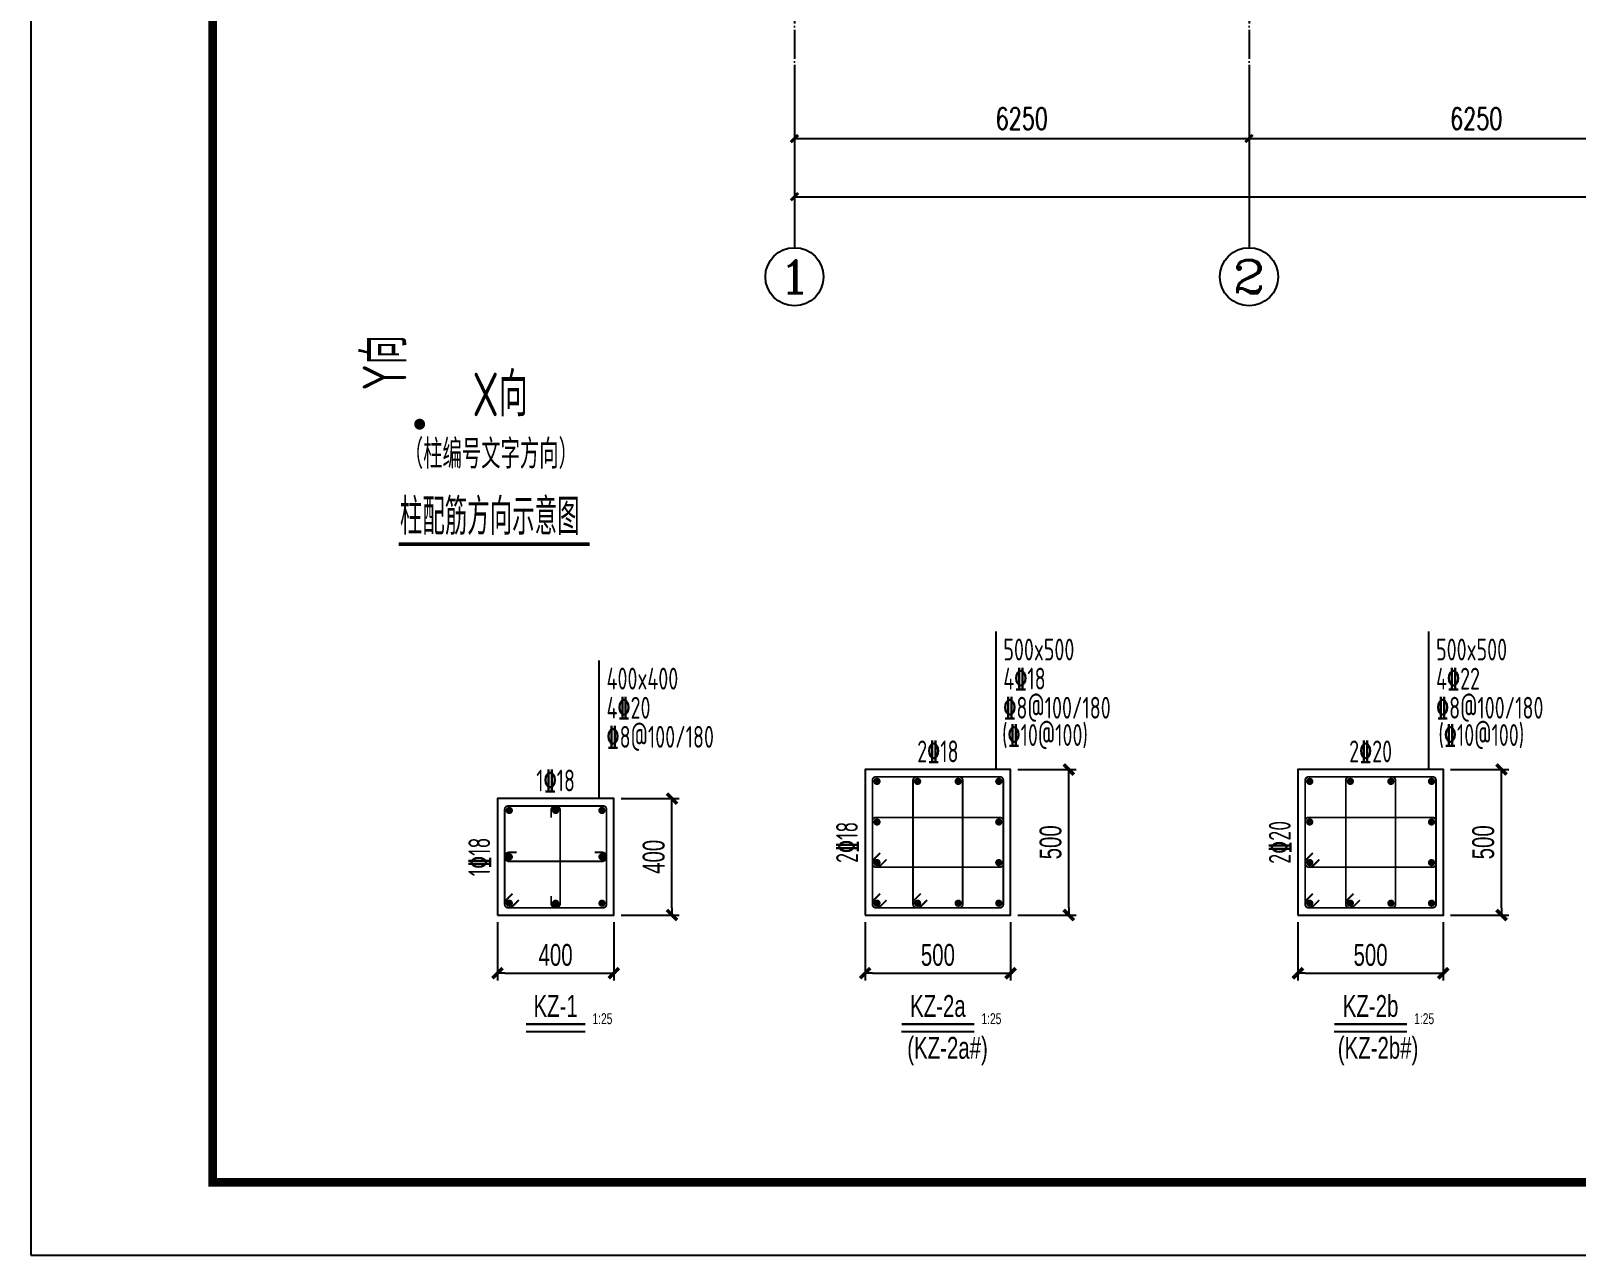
# Model space of a CAD drawing. Extents: x -441005 to 725361, y -182459 to 319313.
# Drawn here: x -40300 to -19052, y -86950 to -70120 of the extents above; entities that cross this region are included whole.
import ezdxf
from ezdxf.enums import TextEntityAlignment as Align

# ---------------------------------------------------------------- set-up
doc = ezdxf.new("R2010")
doc.units = 0
doc.header["$LTSCALE"] = 100
doc.linetypes.add('DOTE', pattern=[2.42, 2, -0.2, 0.02, -0.2])
doc.layers.get('0').update_dxf_attribs({"linetype": 'CONTINUOUS'})
doc.layers.get('Defpoints').update_dxf_attribs({"linetype": 'CONTINUOUS'})
for name, color, linetype in [('AXIS', 3, 'CONTINUOUS'), ('AXIS_TEXT', 7, 'CONTINUOUS'), ('DOTE', 8, 'DOTE'), ('D大样&索引', 7, 'CONTINUOUS'), ('link', 6, 'CONTINUOUS'), ('outline', 7, 'CONTINUOUS'), ('REIN', 1, 'CONTINUOUS'), ('z-计算配筋', 7, 'CONTINUOUS'), ('z-详图标注', 3, 'CONTINUOUS'), ('图框', 7, 'CONTINUOUS')]:
    doc.layers.add(name, color=color, linetype=linetype)
doc.styles.add('_TCH_AXIS', font='COMPLEX', dxfattribs={"bigfont": 'GBCBIG'})
doc.styles.add('_TCH_DIM_T3', font='simplex_.ttf', dxfattribs={"width": 0.705882, "bigfont": 'GBCBIG'})
doc.styles.add('BW_Dim', font='Bweng.shx', dxfattribs={"width": 0.7, "bigfont": 'hztxt.shx'})
doc.styles.add('BW_Label', font='Bweng.shx', dxfattribs={"width": 0.7, "bigfont": 'hztxt.shx'})
doc.styles.add('BW_Rein', font='Tssdeng.shx', dxfattribs={"width": 0.7, "bigfont": 'hztxt.shx'})
doc.styles.add('COMPLEX', font='COMPLEX')
doc.styles.get("Standard").update_dxf_attribs({"font": 'tssdeng.shx', "bigfont": '1.shx'})
doc.styles.add('TSSD_Rein', font='Tssdeng.shx', dxfattribs={"width": 0.7, "bigfont": '1.shx'})
doc.styles.add('说明', font='romans.shx', dxfattribs={"width": 0.7, "bigfont": 'dxfs.shx'})
doc.dimstyles.new('_TCH_ARCH&&100', dxfattribs={"dimtxt": 297.5, "dimasz": 100, "dimexe": 250, "dimexo": 300, "dimgap": 126.25, "dimtad": 1, "dimdec": 0, "dimzin": 0, "dimdsep": 46, "dimtxsty": '_TCH_DIM_T3', "dimblk": 'ARCHTICK', "dimcen": 0.09, "dimclrt": 7, "dimazin": 2, "dimtfac": 1, "dimtdec": 0, "dimtix": 1, "dimtmove": 2, "dimatfit": 3, "dimfxl": 0, "dimtolj": 1, "dimtzin": 0, "dimarcsym": 0})
doc.dimstyles.new('Cyz_25_100', dxfattribs={"dimtxt": 300, "dimasz": 100, "dimexe": 100, "dimexo": 100, "dimgap": 100, "dimtad": 1, "dimdec": 0, "dimlfac": 0.25, "dimzin": 0, "dimdsep": 46, "dimtxsty": 'BW_Dim', "dimblk": '_bwk', "dimcen": 0, "dimclrt": 7, "dimadec": 0, "dimazin": 0, "dimtfac": 1, "dimtdec": 0, "dimtix": 1, "dimtmove": 2, "dimatfit": 0, "dimfxl": 0, "dimtolj": 1, "dimtzin": 0, "dimarcsym": 0})

# ---------------------------------------------------------------- blocks, each defined once
blk = doc.blocks.new('_AXISO')
blk.add_circle((0, 0), 0.5)
at = {"layer": 'AXIS_TEXT', "style": 'COMPLEX', "width": 1.041667}
blk.add_attdef('A', text='', height=0.56, dxfattribs=at).set_placement((-0.25, -0.28), (0.25, -0.28), align=Align.FIT)
blk = doc.blocks.new('_ArchTick')
at = {"color": 0, "linetype": 'ByBlock', "const_width": 0.4}
blk.add_lwpolyline([(-0.5, -0.5), (0.5, 0.5)], dxfattribs=at)
blk = doc.blocks.new('*D906')
at = {"layer": 'AXIS', "color": 0, "lineweight": -2}
for p, q in [((-29800, -70900), (-29800, -71850)), ((-23550, -70900), (-23550, -71850)), ((-29800, -71600), (-23550, -71600))]:
    blk.add_line(p, q, dxfattribs=at)
at = {"layer": 'Defpoints', "color": 0}
for p in [(-29800, -70600), (-23550, -70600), (-23550, -71600)]:
    blk.add_point(p, dxfattribs=at)
at = {"layer": 'AXIS', "color": 0, "lineweight": -2, "xscale": 100, "yscale": 100, "zscale": 100, "rotation": 180}
blk.add_blockref('_ArchTick', (-29800, -71600), dxfattribs=at)
at = {"layer": 'AXIS', "color": 0, "lineweight": -2, "xscale": 100, "yscale": 100, "zscale": 100}
blk.add_blockref('_ArchTick', (-23550, -71600), dxfattribs=at)
at = {"layer": 'AXIS', "color": 7, "insert": (-26675, -71325), "char_height": 297.5, "attachment_point": 5, "style": '_TCH_DIM_T3'}
blk.add_mtext('\\A1;6250', dxfattribs=at)
blk = doc.blocks.new('*D907')
at = {"layer": 'AXIS', "color": 0, "lineweight": -2}
for p, q in [((-23550, -70900), (-23550, -71850)), ((-17300, -70900), (-17300, -71850)), ((-23550, -71600), (-17300, -71600))]:
    blk.add_line(p, q, dxfattribs=at)
at = {"layer": 'Defpoints', "color": 0}
for p in [(-23550, -70600), (-17300, -70600), (-17300, -71600)]:
    blk.add_point(p, dxfattribs=at)
at = {"layer": 'AXIS', "color": 0, "lineweight": -2, "xscale": 100, "yscale": 100, "zscale": 100, "rotation": 180}
blk.add_blockref('_ArchTick', (-23550, -71600), dxfattribs=at)
at = {"layer": 'AXIS', "color": 0, "lineweight": -2, "xscale": 100, "yscale": 100, "zscale": 100}
blk.add_blockref('_ArchTick', (-17300, -71600), dxfattribs=at)
at = {"layer": 'AXIS', "color": 7, "insert": (-20425, -71325), "char_height": 297.5, "attachment_point": 5, "style": '_TCH_DIM_T3'}
blk.add_mtext('\\A1;6250', dxfattribs=at)
blk = doc.blocks.new('*D918')
at = {"layer": 'AXIS', "color": 0, "lineweight": -2}
for p, q in [((-29800, -70900), (-29800, -72650)), ((24050, -70900), (24050, -72650)), ((-29800, -72400), (24050, -72400))]:
    blk.add_line(p, q, dxfattribs=at)
at = {"layer": 'Defpoints', "color": 0}
for p in [(-29800, -70600), (24050, -70600), (24050, -72400)]:
    blk.add_point(p, dxfattribs=at)
at = {"layer": 'AXIS', "color": 0, "lineweight": -2, "xscale": 100, "yscale": 100, "zscale": 100, "rotation": 180}
blk.add_blockref('_ArchTick', (-29800, -72400), dxfattribs=at)
at = {"layer": 'AXIS', "color": 0, "lineweight": -2, "xscale": 100, "yscale": 100, "zscale": 100}
blk.add_blockref('_ArchTick', (24050, -72400), dxfattribs=at)
at = {"layer": 'AXIS', "color": 7, "insert": (-2875, -72125), "char_height": 297.5, "attachment_point": 5, "style": '_TCH_DIM_T3'}
blk.add_mtext('\\A1;53850', dxfattribs=at)
blk = doc.blocks.new('_bwk')
blk.add_line((-1, 0), (0, 0))
blk.add_lwpolyline([(-0.7, -0.7, 0.5, 0.5, 0), (0.7, 0.7, 0.5, 0.5, 0)], format="xyseb")
blk = doc.blocks.new('*D1208')
at = {"layer": 'Defpoints', "color": 0}
for p in [(-20878, -80275), (-20078, -80275), (-20878, -82275)]:
    blk.add_point(p, dxfattribs=at)
at = {"layer": 'z-详图标注', "color": 0, "lineweight": -2}
for p, q in [((-20778, -80275), (-19978, -80275)), ((-20078, -82175), (-20078, -80375)), ((-20778, -82275), (-19978, -82275))]:
    blk.add_line(p, q, dxfattribs=at)
at = {"layer": 'z-详图标注', "color": 0, "lineweight": -2, "xscale": 100, "yscale": 100, "zscale": 100}
for p, rotation in [((-20078, -80275), 90), ((-20078, -82275), 270)]:
    blk.add_blockref('_bwk', p, dxfattribs=dict(at, rotation=rotation))
at = {"layer": 'z-详图标注', "color": 7, "insert": (-20328, -81275), "char_height": 300, "attachment_point": 5, "rotation": 90, "style": 'BW_Dim'}
blk.add_mtext('\\A1;500', dxfattribs=at)
blk = doc.blocks.new('*D1209')
at = {"layer": 'Defpoints', "color": 0}
for p in [(-22878, -82275), (-20878, -82275), (-20878, -83075)]:
    blk.add_point(p, dxfattribs=at)
at = {"layer": 'z-详图标注', "color": 0, "lineweight": -2}
for p, q in [((-22878, -82375), (-22878, -83175)), ((-20878, -82375), (-20878, -83175)), ((-22778, -83075), (-20978, -83075))]:
    blk.add_line(p, q, dxfattribs=at)
at = {"layer": 'z-详图标注', "color": 0, "lineweight": -2, "xscale": 100, "yscale": 100, "zscale": 100, "rotation": 180}
blk.add_blockref('_bwk', (-22878, -83075), dxfattribs=at)
at = {"layer": 'z-详图标注', "color": 0, "lineweight": -2, "xscale": 100, "yscale": 100, "zscale": 100}
blk.add_blockref('_bwk', (-20878, -83075), dxfattribs=at)
at = {"layer": 'z-详图标注', "color": 7, "insert": (-21878, -82825), "char_height": 300, "attachment_point": 5, "style": 'BW_Dim'}
blk.add_mtext('\\A1;500', dxfattribs=at)
blk = doc.blocks.new('*D1210')
at = {"layer": 'Defpoints', "color": 0}
for p in [(-26828, -80275), (-26028, -80275), (-26828, -82275)]:
    blk.add_point(p, dxfattribs=at)
at = {"layer": 'z-详图标注', "color": 0, "lineweight": -2}
for p, q in [((-26728, -80275), (-25928, -80275)), ((-26028, -82175), (-26028, -80375)), ((-26728, -82275), (-25928, -82275))]:
    blk.add_line(p, q, dxfattribs=at)
at = {"layer": 'z-详图标注', "color": 0, "lineweight": -2, "xscale": 100, "yscale": 100, "zscale": 100}
for p, rotation in [((-26028, -80275), 90), ((-26028, -82275), 270)]:
    blk.add_blockref('_bwk', p, dxfattribs=dict(at, rotation=rotation))
at = {"layer": 'z-详图标注', "color": 7, "insert": (-26278, -81275), "char_height": 300, "attachment_point": 5, "rotation": 90, "style": 'BW_Dim'}
blk.add_mtext('\\A1;500', dxfattribs=at)
blk = doc.blocks.new('*D1211')
at = {"layer": 'Defpoints', "color": 0}
for p in [(-28828, -82275), (-26828, -82275), (-26828, -83075)]:
    blk.add_point(p, dxfattribs=at)
at = {"layer": 'z-详图标注', "color": 0, "lineweight": -2}
for p, q in [((-28828, -82375), (-28828, -83175)), ((-26828, -82375), (-26828, -83175)), ((-28728, -83075), (-26928, -83075))]:
    blk.add_line(p, q, dxfattribs=at)
at = {"layer": 'z-详图标注', "color": 0, "lineweight": -2, "xscale": 100, "yscale": 100, "zscale": 100, "rotation": 180}
blk.add_blockref('_bwk', (-28828, -83075), dxfattribs=at)
at = {"layer": 'z-详图标注', "color": 0, "lineweight": -2, "xscale": 100, "yscale": 100, "zscale": 100}
blk.add_blockref('_bwk', (-26828, -83075), dxfattribs=at)
at = {"layer": 'z-详图标注', "color": 7, "insert": (-27828, -82825), "char_height": 300, "attachment_point": 5, "style": 'BW_Dim'}
blk.add_mtext('\\A1;500', dxfattribs=at)
blk = doc.blocks.new('*D1212')
at = {"layer": 'Defpoints', "color": 0}
for p in [(-32285, -80675), (-31485, -80675), (-32285, -82275)]:
    blk.add_point(p, dxfattribs=at)
at = {"layer": 'z-详图标注', "color": 0, "lineweight": -2}
for p, q in [((-32185, -80675), (-31385, -80675)), ((-31485, -82175), (-31485, -80775)), ((-32185, -82275), (-31385, -82275))]:
    blk.add_line(p, q, dxfattribs=at)
at = {"layer": 'z-详图标注', "color": 0, "lineweight": -2, "xscale": 100, "yscale": 100, "zscale": 100}
for p, rotation in [((-31485, -80675), 90), ((-31485, -82275), 270)]:
    blk.add_blockref('_bwk', p, dxfattribs=dict(at, rotation=rotation))
at = {"layer": 'z-详图标注', "color": 7, "insert": (-31735, -81475), "char_height": 300, "attachment_point": 5, "rotation": 90, "style": 'BW_Dim'}
blk.add_mtext('\\A1;400', dxfattribs=at)
blk = doc.blocks.new('*D1213')
at = {"layer": 'Defpoints', "color": 0}
for p in [(-33885, -82275), (-32285, -82275), (-32285, -83075)]:
    blk.add_point(p, dxfattribs=at)
at = {"layer": 'z-详图标注', "color": 0, "lineweight": -2}
for p, q in [((-33885, -82375), (-33885, -83175)), ((-32285, -82375), (-32285, -83175)), ((-33785, -83075), (-32385, -83075))]:
    blk.add_line(p, q, dxfattribs=at)
at = {"layer": 'z-详图标注', "color": 0, "lineweight": -2, "xscale": 100, "yscale": 100, "zscale": 100, "rotation": 180}
blk.add_blockref('_bwk', (-33885, -83075), dxfattribs=at)
at = {"layer": 'z-详图标注', "color": 0, "lineweight": -2, "xscale": 100, "yscale": 100, "zscale": 100}
blk.add_blockref('_bwk', (-32285, -83075), dxfattribs=at)
at = {"layer": 'z-详图标注', "color": 7, "insert": (-33085, -82825), "char_height": 300, "attachment_point": 5, "style": 'BW_Dim'}
blk.add_mtext('\\A1;400', dxfattribs=at)
blk = doc.blocks.new('A2+1_2')
at = {"layer": '图框'}
blk.add_lwpolyline([(0, 0), (89100, 0), (89100, 42000), (0, 42000)], close=True, dxfattribs=at)
at = {"layer": '图框', "const_width": 120}
blk.add_lwpolyline([(2500, 1000), (88100, 1000), (88100, 41000), (2500, 41000)], close=True, dxfattribs=at)
blk = doc.blocks.new('A$C69571FE5')
at = {"layer": 'D大样&索引', "color": 2}
blk.add_lwpolyline([(771, 3936, 0, 240, 0), (771, 3111, 0, 0, 0), (771, 1673, 0, 0, 0), (2504, 1673, 240, 0, 0), (3329, 1673, 0, 240, 0)], format="xyseb", dxfattribs=at)
at = {"layer": 'D大样&索引', "color": 2, "const_width": 75}
blk.add_lwpolyline([(733, 1673, 1), (808, 1673, 1)], format="xyb", close=True, dxfattribs=at)
at = {"layer": 'D大样&索引', "const_width": 50}
blk.add_lwpolyline([(481, 25), (3110, 25)], dxfattribs=at)
at = {"layer": 'D大样&索引', "color": 2, "style": 'TSSD_Rein', "width": 0.7}
blk.add_text('Y向', height=600, rotation=90, dxfattribs=at).set_placement((586, 2136))
blk.add_text('X向', height=600, dxfattribs=at).set_placement((1497, 1783))
at = {"layer": 'D大样&索引', "style": '说明', "width": 0.7}
blk.add_text('（柱编号文字方向）', height=400, dxfattribs=at).set_placement((553, 1063))
at = {"layer": 'D大样&索引', "width": 0.65}
blk.add_text('柱配筋方向示意图', height=500, dxfattribs=at).set_placement((499, 152))

msp = doc.modelspace()

# ---------------------------------------------------------------- linework, layer by layer
at = {"layer": 'AXIS'}
for p, q in [((-29800, -70600), (-29800, -73100)), ((-23550, -70600), (-23550, -73100))]:
    msp.add_line(p, q, dxfattribs=at)
at = {"layer": 'DOTE', "ltscale": 2}
for p, q in [((-29800, -55100), (-29800, -70600)), ((-23550, -55100), (-23550, -70600))]:
    msp.add_line(p, q, dxfattribs=at)
at = {"layer": 'link', "color": 1, "const_width": 25}
for points in [[(-28533.8, -82069), (-28625.8, -82160.9, -0.1989124), (-28659.7, -82175), (-28680.2, -82175, -0.4142136), (-28728.2, -82127), (-28728.2, -80423, -0.4142136), (-28680.2, -80375), (-26976.2, -80375, -0.4142136), (-26928.2, -80423), (-26928.2, -82127, -0.4142136), (-26976.2, -82175), (-28680.2, -82175, -0.4142136), (-28728.2, -82127), (-28728.2, -82106.5, -0.1989124), (-28714.2, -82072.6), (-28622.2, -81980.6)], [(-22583.4, -82069), (-22675.4, -82160.9, -0.1989124), (-22709.3, -82175), (-22729.8, -82175, -0.4142136), (-22777.8, -82127), (-22777.8, -80423, -0.4142136), (-22729.8, -80375), (-21025.8, -80375, -0.4142136), (-20977.8, -80423), (-20977.8, -82127, -0.4142136), (-21025.8, -82175), (-22729.8, -82175, -0.4142136), (-22777.8, -82127), (-22777.8, -82106.5, -0.1989124), (-22763.7, -82072.6), (-22671.8, -81980.6)], [(-33590.2, -82069), (-33682.2, -82160.9, -0.1989124), (-33716.1, -82175), (-33736.6, -82175, -0.4142136), (-33784.6, -82127), (-33784.6, -80823, -0.4142136), (-33736.6, -80775), (-32432.6, -80775, -0.4142136), (-32384.6, -80823), (-32384.6, -82127, -0.4142136), (-32432.6, -82175), (-33736.6, -82175, -0.4142136), (-33784.6, -82127), (-33784.6, -82106.5, -0.1989124), (-33770.6, -82072.6), (-33678.6, -81980.6)]]:
    msp.add_lwpolyline(points, format="xyb", dxfattribs=at)
at = {"layer": 'link', "const_width": 25}
for points in [[(-27975.5, -82069), (-28067.4, -82160.9, -0.1989124), (-28101.4, -82175), (-28121.9, -82175, -0.4142136), (-28169.9, -82127), (-28169.9, -80423, -0.4142136), (-28121.9, -80375), (-27534.5, -80375, -0.4142136), (-27486.5, -80423), (-27486.5, -82127, -0.4142136), (-27534.5, -82175), (-28121.9, -82175, -0.4142136), (-28169.9, -82127), (-28169.9, -82106.5, -0.1989124), (-28155.8, -82072.6), (-28063.9, -81980.6)], [(-22025.1, -82069), (-22117, -82160.9, -0.1989124), (-22151, -82175), (-22171.5, -82175, -0.4142136), (-22219.5, -82127), (-22219.5, -80423, -0.4142136), (-22171.5, -80375), (-21584.1, -80375, -0.4142136), (-21536.1, -80423), (-21536.1, -82127, -0.4142136), (-21584.1, -82175), (-22171.5, -82175, -0.4142136), (-22219.5, -82127), (-22219.5, -82106.5, -0.1989124), (-22205.4, -82072.6), (-22113.5, -81980.6)], [(-33147.1, -80937.5), (-33147.1, -80837.5, -1), (-33022.1, -80837.5), (-33022.1, -82112.5, -1), (-33147.1, -82112.5), (-33147.1, -82012.5)], [(-28622.2, -81422.3), (-28714.2, -81514.2, 0.1989124), (-28728.2, -81548.2), (-28728.2, -81568.7, 0.4142136), (-28680.2, -81616.7), (-26976.2, -81616.7, 0.4142136), (-26928.2, -81568.7), (-26928.2, -80981.3, 0.4142136), (-26976.2, -80933.3), (-28680.2, -80933.3, 0.4142136), (-28728.2, -80981.3), (-28728.2, -81568.7, 0.4142136), (-28680.2, -81616.7), (-28659.7, -81616.7, 0.1989124), (-28625.8, -81602.6), (-28533.8, -81510.7)], [(-22671.8, -81422.3), (-22763.7, -81514.2, 0.1989124), (-22777.8, -81548.2), (-22777.8, -81568.7, 0.4142136), (-22729.8, -81616.7), (-21025.8, -81616.7, 0.4142136), (-20977.8, -81568.7), (-20977.8, -80981.3, 0.4142136), (-21025.8, -80933.3), (-22729.8, -80933.3, 0.4142136), (-22777.8, -80981.3), (-22777.8, -81568.7, 0.4142136), (-22729.8, -81616.7), (-22709.3, -81616.7, 0.1989124), (-22675.4, -81602.6), (-22583.4, -81510.7)], [(-32547.1, -81412.5), (-32447.1, -81412.5, -1), (-32447.1, -81537.5), (-33722.1, -81537.5, -1), (-33722.1, -81412.5), (-33622.1, -81412.5)]]:
    msp.add_lwpolyline(points, format="xyb", dxfattribs=at)
at = {"layer": 'outline'}
for points in [[(-28828.2, -82275), (-26828.2, -82275), (-26828.2, -80275), (-28828.2, -80275)], [(-22877.8, -82275), (-20877.8, -82275), (-20877.8, -80275), (-22877.8, -80275)], [(-33884.6, -82275), (-32284.6, -82275), (-32284.6, -80675), (-33884.6, -80675)]]:
    msp.add_lwpolyline(points, close=True, dxfattribs=at)
at = {"layer": 'REIN', "const_width": 50}
for points in [[(-28690.7, -80437.5, 1), (-28640.7, -80437.5, 1)], [(-28132.4, -80437.5, 1), (-28082.4, -80437.5, 1)], [(-27574, -80437.5, 1), (-27524, -80437.5, 1)], [(-27015.7, -80437.5, 1), (-26965.7, -80437.5, 1)], [(-22740.3, -80437.5, 1), (-22690.3, -80437.5, 1)], [(-22182, -80437.5, 1), (-22132, -80437.5, 1)], [(-21623.6, -80437.5, 1), (-21573.6, -80437.5, 1)], [(-21065.3, -80437.5, 1), (-21015.3, -80437.5, 1)], [(-33747.1, -80837.5, 1), (-33697.1, -80837.5, 1)], [(-33109.6, -80837.5, 1), (-33059.6, -80837.5, 1)], [(-32472.1, -80837.5, 1), (-32422.1, -80837.5, 1)], [(-28690.7, -80995.8, 1), (-28640.7, -80995.8, 1)], [(-27015.7, -80995.8, 1), (-26965.7, -80995.8, 1)], [(-22740.3, -80995.8, 1), (-22690.3, -80995.8, 1)], [(-21065.3, -80995.8, 1), (-21015.3, -80995.8, 1)], [(-33747.1, -81475, 1), (-33697.1, -81475, 1)], [(-32472.1, -81475, 1), (-32422.1, -81475, 1)], [(-28690.7, -81554.2, 1), (-28640.7, -81554.2, 1)], [(-27015.7, -81554.2, 1), (-26965.7, -81554.2, 1)], [(-22740.3, -81554.2, 1), (-22690.3, -81554.2, 1)], [(-21065.3, -81554.2, 1), (-21015.3, -81554.2, 1)], [(-33747.1, -82112.5, 1), (-33697.1, -82112.5, 1)], [(-33109.6, -82112.5, 1), (-33059.6, -82112.5, 1)], [(-32472.1, -82112.5, 1), (-32422.1, -82112.5, 1)], [(-28690.7, -82112.5, 1), (-28640.7, -82112.5, 1)], [(-28132.4, -82112.5, 1), (-28082.4, -82112.5, 1)], [(-27574, -82112.5, 1), (-27524, -82112.5, 1)], [(-27015.7, -82112.5, 1), (-26965.7, -82112.5, 1)], [(-22740.3, -82112.5, 1), (-22690.3, -82112.5, 1)], [(-22182, -82112.5, 1), (-22132, -82112.5, 1)], [(-21623.6, -82112.5, 1), (-21573.6, -82112.5, 1)], [(-21065.3, -82112.5, 1), (-21015.3, -82112.5, 1)]]:
    msp.add_lwpolyline(points, format="xyb", close=True, dxfattribs=at)
at = {"layer": 'z-计算配筋'}
for p, q in [((-27028.2, -80275), (-27028.2, -78375)), ((-21077.8, -80275), (-21077.8, -78375)), ((-32484.6, -80675), (-32484.6, -78775)), ((-33491.5, -83875), (-32677.7, -83875)), ((-28328, -83875), (-27328.4, -83875)), ((-22377.6, -83875), (-21378, -83875))]:
    msp.add_line(p, q, dxfattribs=at)
at = {"layer": 'z-计算配筋', "const_width": 30}
for points in [[(-33491.5, -83775), (-32677.7, -83775)], [(-28328, -83775), (-27328.4, -83775)], [(-22377.6, -83775), (-21378, -83775)]]:
    msp.add_lwpolyline(points, dxfattribs=at)

# ---------------------------------------------------------------- block references
msp.add_blockref('A2+1_2', (-40300, -86950))
at = {"layer": 'AXIS'}
ref = msp.add_blockref('_AXISO', (-29800, -73500), dxfattribs=dict(at, xscale=800, yscale=800, zscale=800))
ref.add_attrib('A', '1', dxfattribs={"layer": 'AXIS_TEXT', "height": 452.5, "style": '_TCH_AXIS', "width": 2.333333}).set_placement((-30026.3, -73726.3), (-29573.7, -73726.3), align=Align.FIT)
ref = msp.add_blockref('_AXISO', (-23550, -73500), dxfattribs=dict(at, xscale=800, yscale=800, zscale=800))
ref.add_attrib('A', '2', dxfattribs={"layer": 'AXIS_TEXT', "height": 452.5, "style": '_TCH_AXIS', "width": 1.5}).set_placement((-23776.3, -73726.3), (-23323.7, -73726.3), align=Align.FIT)
at = {"layer": 'D大样&索引'}
msp.add_blockref('A$C69571FE5', (-35725, -77200), dxfattribs=at)

# ---------------------------------------------------------------- texts
at = {"layer": 'z-计算配筋', "width": 0.7}
for s, height, style, p in [('500x500', 300, 'BW_Rein', (-26928.2, -78775)), ('500x500', 300, 'BW_Rein', (-20977.8, -78775)), ('400x400', 300, 'BW_Rein', (-32384.6, -79175)), ('4%%13218', 300, 'BW_Rein', (-26928.2, -79175)), ('4%%13222', 300, 'BW_Rein', (-20977.8, -79175)), ('%%1328@100/180', 300, 'BW_Rein', (-26928.2, -79575)), ('%%1328@100/180', 300, 'BW_Rein', (-20977.8, -79575)), ('4%%13220', 300, 'BW_Rein', (-32384.6, -79575)), ('%%1328@100/180', 300, 'BW_Rein', (-32384.6, -79975)), ('(%%13210@100)', 300, 'BW_Rein', (-26945.3, -79950)), ('(%%13210@100)', 300, 'BW_Rein', (-20945.3, -79950)), ('1:25', 150, 'BW_Label', (-32577.7, -83775)), ('1:25', 150, 'BW_Label', (-27228.4, -83775)), ('1:25', 150, 'BW_Label', (-21278, -83775))]:
    msp.add_text(s, height=height, dxfattribs=dict(at, style=style)).set_placement(p)
for s, style, p in [('2%%13218', 'BW_Rein', (-27828.2, -80175)), ('2%%13220', 'BW_Rein', (-21877.8, -80175)), ('1%%13218', 'BW_Rein', (-33084.6, -80575)), ('KZ-1', 'BW_Label', (-33084.6, -83675)), ('KZ-2a', 'BW_Label', (-27828.2, -83675)), ('KZ-2b', 'BW_Label', (-21877.8, -83675)), ('(KZ-2a#)', 'BW_Label', (-27695.3, -84250)), ('(KZ-2b#)', 'BW_Label', (-21775.4, -84250))]:
    msp.add_text(s, height=300, dxfattribs=dict(at, style=style)).set_placement(p, align=Align.CENTER)
at = {"layer": 'z-计算配筋', "style": 'BW_Rein', "width": 0.7}
for s, p in [('2%%13218', (-28928.2, -81275)), ('2%%13220', (-22977.8, -81275)), ('1%%13218', (-33984.6, -81475))]:
    msp.add_text(s, height=300, rotation=90, dxfattribs=at).set_placement(p, align=Align.CENTER)

# ---------------------------------------------------------------- dimensions: what is measured, and where the dimension line sits
at = {"layer": 'AXIS'}
for p1, p2, distance, picture, middle in [((-29800, -70600), (-23550, -70600), -1000, '*D906', (-26675, -71325)), ((-29800, -70600), (24050, -70600), -1800, '*D918', (-2875, -72125)), ((-23550, -70600), (-17300, -70600), -1000, '*D907', (-20425, -71325))]:
    dim = msp.add_aligned_dim(p1=p1, p2=p2, distance=distance, dimstyle='_TCH_ARCH&&100', dxfattribs=at)
    dim.commit()
    dim.dimension.update_dxf_attribs({"geometry": picture, "text_midpoint": middle})
at = {"layer": 'z-详图标注'}
for base, p1, p2, picture, middle in [((-26028.2, -80275), (-26828.2, -82275), (-26828.2, -80275), '*D1210', (-26278.2, -81275)), ((-20077.8, -80275), (-20877.8, -82275), (-20877.8, -80275), '*D1208', (-20327.8, -81275)), ((-31484.6, -80675), (-32284.6, -82275), (-32284.6, -80675), '*D1212', (-31734.6, -81475))]:
    dim = msp.add_linear_dim(base=base, p1=p1, p2=p2, angle=90, dimstyle='Cyz_25_100', dxfattribs=at)
    dim.commit()
    dim.dimension.update_dxf_attribs({"geometry": picture, "text_midpoint": middle})
for base, p1, p2, picture, middle in [((-32284.6, -83075), (-33884.6, -82275), (-32284.6, -82275), '*D1213', (-33084.6, -82825)), ((-26828.2, -83075), (-28828.2, -82275), (-26828.2, -82275), '*D1211', (-27828.2, -82825)), ((-20877.8, -83075), (-22877.8, -82275), (-20877.8, -82275), '*D1209', (-21877.8, -82825))]:
    dim = msp.add_linear_dim(base=base, p1=p1, p2=p2, dimstyle='Cyz_25_100', dxfattribs=at)
    dim.commit()
    dim.dimension.update_dxf_attribs({"geometry": picture, "text_midpoint": middle})

doc.saveas('drawing.dxf')
